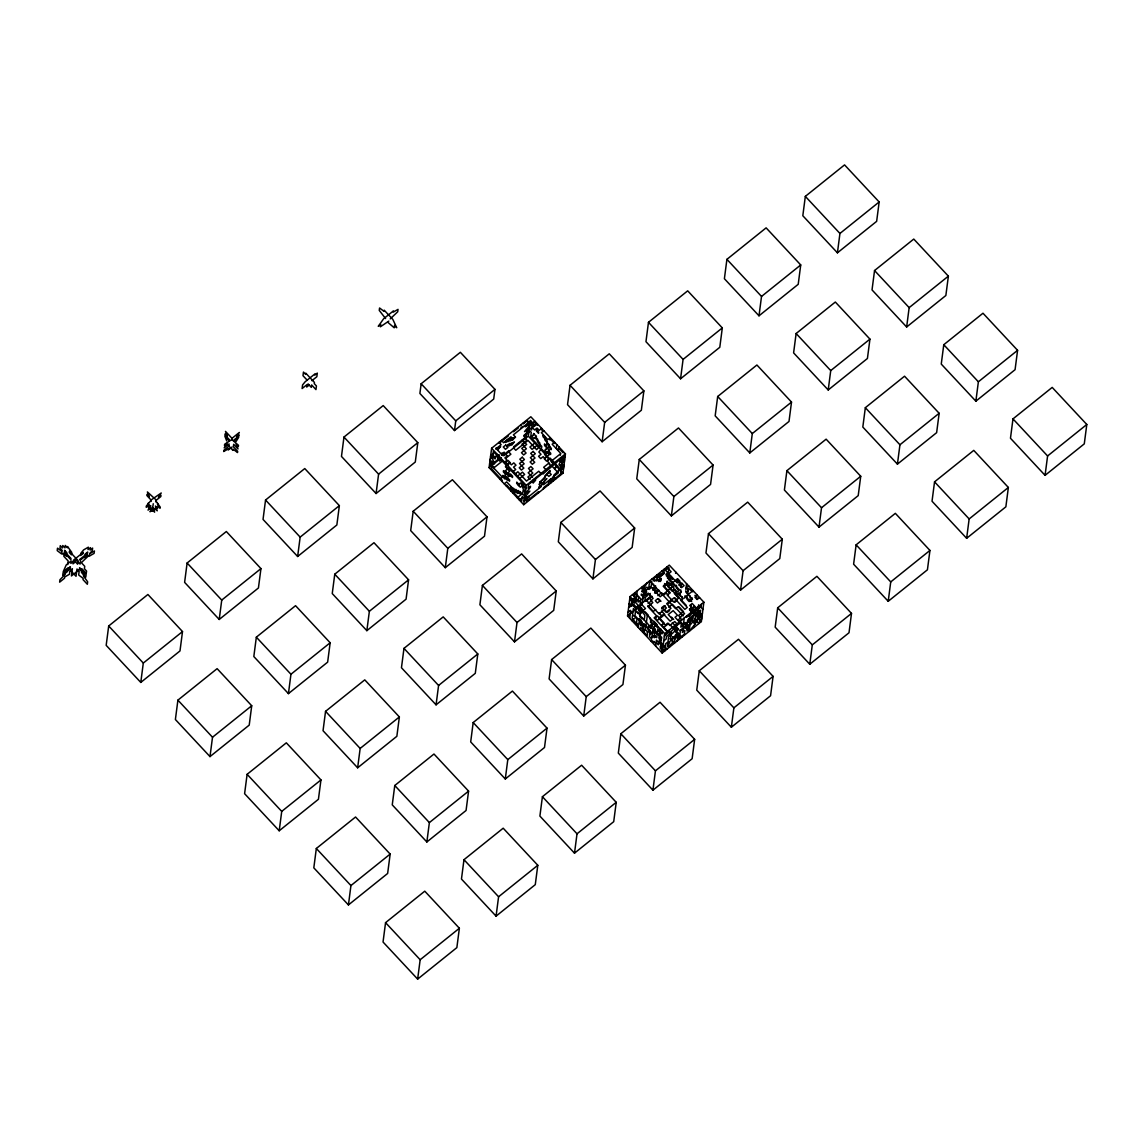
<?xml version="1.0" encoding="UTF-8"?>
<svg xmlns="http://www.w3.org/2000/svg" width="1144" height="1144" viewBox="0 0 1144 1144"><rect width="100%" height="100%" fill="white"/><g stroke="black" fill="none" stroke-linecap="round" stroke-linejoin="round"><path stroke-width="1.5" d="M67.696 564.593L68.168 560.96L63.849 556.327L64.007 555.126L61.833 552.809L61.69 554.011L57.2 550.593L57.515 548.162L61.99 551.594L62.148 550.378L59.989 548.062L60.303 545.645L62.462 547.962L62.777 545.545L64.951 547.862L65.265 545.431L67.424 547.761L67.582 546.546L71.743 552.395L71.428 554.811L69.269 552.495L69.426 551.279L78.078 560.56L77.606 564.192L75.447 561.861L75.761 559.445L80.08 564.078L80.395 561.661L84.727 566.294L84.413 568.725L86.572 571.042L86.258 573.459L81.939 568.825L81.467 572.458L85.786 577.091L86.1 574.674L79.622 567.71L79.465 568.926L83.784 573.559L83.469 575.975L87.645 581.824L87.33 584.255L82.997 579.608L83.154 578.406L78.679 574.974L79.15 571.342L76.977 569.026L76.033 576.29L70.628 570.498M69.555 569.34L69.87 566.923M108.694 625.982L106.177 645.345L140.784 682.425L179.994 650.936L182.511 631.574L147.905 594.494L108.694 625.982L143.3 663.062L140.784 682.425M148.448 502.731L148.291 503.946L150.45 506.263L150.136 508.68L152.309 510.996L154.755 509.037M151.079 501.415L151.237 500.214L146.918 495.567L147.075 494.365L149.235 496.682L147.39 491.934L156.199 499.999L156.042 501.215L160.203 507.064L160.046 508.265L157.886 505.948L157.572 508.379L155.412 506.048L157.257 510.796L152.781 507.364L148.034 510.095L150.793 505.705L148.348 507.679L148.663 505.248L146.203 507.221L146.36 506.005L151.58 499.656L161.232 492.993L158.458 497.383L160.918 495.409L160.761 496.625L155.856 500.557L155.698 501.773M152.309 510.996L152.467 509.795L154.626 512.112L152.781 507.364M152.939 506.163L153.253 503.732M157.514 504.647L157.672 503.431M187.115 563.005L184.613 582.367L219.219 619.462L258.43 587.973L260.946 568.611L226.34 531.517L187.115 563.005L221.736 600.085L219.219 619.462M177.906 700.142L175.389 719.519L209.995 756.599L249.22 725.11L251.723 705.748L217.117 668.654L177.906 700.142L212.512 737.236L209.995 756.599M226.727 440.969L224.867 436.236L229.2 440.869L229.358 439.653L225.025 435.02L225.182 433.819L227.356 436.136L225.497 431.388L231.989 438.338L231.832 439.553L224.639 444.244L224.481 445.459L226.927 443.486L224.167 447.876L229.072 443.943L228.757 446.36L223.852 450.307L223.695 451.508L228.442 448.791L228.285 449.992L231.96 447.047M235.95 441.67L238.71 437.28L233.805 441.226L233.962 440.011L238.867 436.078L239.024 434.863L236.579 436.836L239.339 432.446L231.989 438.338M265.551 500.028L263.034 519.405L297.64 556.484L336.851 524.996L339.368 505.634L304.762 468.554L265.551 500.028L300.157 537.122L297.64 556.484M256.342 637.179L253.825 656.542L288.431 693.621L327.642 662.147L330.158 642.771L295.552 605.691L256.342 637.179L290.948 674.259L288.431 693.621M247.118 774.316L244.602 793.679L279.207 830.773L318.432 799.284L320.949 779.922L286.329 742.828L247.118 774.316L281.724 811.396L279.207 830.773M343.972 437.065L341.47 456.427L376.076 493.522L415.286 462.033L417.803 442.656L383.197 405.577L343.972 437.065L378.592 474.145L376.076 493.522M334.763 574.202L332.246 593.564L366.852 630.659L406.077 599.17L408.58 579.808L373.974 542.714L334.763 574.202L369.369 611.282L366.852 630.659M325.554 711.339L323.037 730.716L357.643 767.796L396.854 736.307L399.37 716.945L364.764 679.865L325.554 711.339L360.16 748.433L357.643 767.796M316.33 848.49L313.813 867.853L348.434 904.933L387.644 873.458L390.161 854.082L355.555 817.002L316.33 848.49L350.936 885.57L348.434 904.933M421.149 383.769L419.891 393.464L454.497 430.544L493.707 399.056L494.966 389.375L460.36 352.295L421.149 383.769L455.755 420.863L454.497 430.544M413.198 511.239L410.682 530.601L445.288 567.681L484.498 536.193L487.015 516.831L452.409 479.751L413.198 511.239L447.804 548.319L445.288 567.681M403.975 648.376L401.458 667.738L436.064 704.833L475.289 673.344L477.806 653.968L443.2 616.888L403.975 648.376L438.581 685.456L436.064 704.833M394.766 785.513L392.249 804.875L426.855 841.97L466.066 810.481L468.582 791.119L433.976 754.025L394.766 785.513L429.372 822.593L426.855 841.97M385.557 922.65L383.04 942.027L417.646 979.107L456.856 947.618L459.373 928.256L424.767 891.176L385.557 922.65L420.163 959.744L417.646 979.107M489.103 467.624L491.62 448.262L530.83 416.773L565.436 453.868L562.934 473.23L523.709 504.704L489.103 467.624L501.358 457.786M492.134 461.218L491.72 464.45L500.3 457.557L500.114 458.744L506.606 465.694L506.449 466.909L508.608 469.226L508.765 468.01L523.909 484.241L523.752 485.442L525.911 487.773M493.293 452.338L493.45 451.136M495.895 449.163L496.053 447.962M498.112 455.212L497.955 456.427L493.622 451.794L493.15 455.426L495.323 457.743L495.166 458.944L490.676 455.526L493.136 453.553L492.664 457.185L490.204 459.159M482.411 585.399L479.894 604.776L514.5 641.856L553.71 610.367L556.227 591.005L521.621 553.91L482.411 585.399L517.016 622.493L514.5 641.856M501.987 452.938L501.673 455.369L504.289 452.18L501.83 454.154M503.818 455.812L503.975 454.611M502.087 481.524L502.245 480.323L491.434 468.725L492.063 463.892L489.889 461.575M473.187 722.55L470.684 741.913L505.291 778.992L544.501 747.504L547.018 728.142L512.412 691.062L473.187 722.55L507.793 759.63L505.291 778.992M505.82 471.743L505.505 474.174L503.346 471.843L503.503 470.642L507.822 475.275L508.136 472.858L512.469 477.491L512.626 476.276L510.453 473.959L510.152 476.376L505.119 470.985L507.564 469.026M506.406 486.171L506.563 484.956L510.896 489.589L510.739 490.805L513.184 488.831L506.692 481.881L504.247 483.855M463.978 859.687L461.461 879.05L496.067 916.144L535.278 884.655L537.794 865.279L503.188 828.199L463.978 859.687L498.584 896.767L496.067 916.144M520.877 425.854L521.035 424.653M523.48 422.679L523.323 423.895L526.998 420.935M518.804 485.657L518.961 484.441L516.788 482.124L516.63 483.34L520.248 487.215L522.708 485.242L520.534 482.925L518.089 484.899M528.07 421.164L527.756 423.58L525.153 426.769L529.886 424.038L532.06 426.354L531.588 429.987L529.429 427.67M505.033 454.826L528.328 436.136L530.358 420.406L534.691 425.039L534.534 426.254L530.044 422.822M523.709 504.704L526.226 485.342L565.436 453.868M533.433 434.72L533.59 433.519L536.464 436.593L534.005 438.552L531.846 436.236L534.305 434.262M535.749 435.835L535.435 438.252L539.768 442.885L539.453 445.302L541.612 447.619L541.77 446.417L537.451 441.784L537.766 439.353L535.592 437.037M533.576 479.436L533.419 480.652L528.528 484.584L528.056 488.216L530.501 486.257L530.344 487.458L527.741 490.633L525.282 492.606L523.123 490.29L522.651 493.922L524.81 496.239M536.035 477.477L535.878 478.678L543.228 472.787L543.071 473.988L562.834 457.042L562.676 458.243L565.136 456.284M538.424 492.907L538.581 491.691L526.326 501.53L526.955 496.696L524.495 498.655L522.336 496.339L521.707 501.186L513.055 491.906L512.898 493.121L515.358 491.148L517.517 493.464L519.962 491.505L522.122 493.822L517.231 497.754M545.631 454.683L545.788 453.467L541.455 448.834L538.853 452.009L541.012 454.325L538.567 456.299L540.726 458.615L543.171 456.642L545.331 458.973M546.417 448.634L546.732 446.203L544.558 443.886L544.401 445.102L549.435 450.493L544.544 454.425L548.863 459.059L546.417 461.032L544.244 458.715L549.149 454.783L544.83 450.15L549.721 446.203L547.561 443.886L545.116 445.86M543.328 488.96L543.486 487.759L548.376 483.826L548.219 485.027M548.734 449.735L548.419 452.152L550.579 454.483L550.736 453.267L548.577 450.951M549.992 440.054L550.15 438.853L554.468 443.486M550.679 483.068L550.836 481.853L560.631 473.988L561.261 469.14L563.72 467.167L561.547 464.85L560.918 469.698L550.107 458.101L547.504 461.289L549.663 463.606M556.47 447.004L556.327 448.219L558.486 450.536L558.644 449.335M556.627 445.802L556.785 444.587M558.958 446.904L558.801 448.119L563.12 452.752M560.331 455.269L560.488 454.068M570.055 385.285L567.538 404.661L602.144 441.741L641.355 410.253L643.872 390.891L609.266 353.811L570.055 385.285L604.661 422.379L602.144 441.741M562.49 457.6L562.333 458.801L564.507 461.118L562.047 463.091L561.575 466.723L564.035 464.75M560.832 522.436L558.315 541.798L592.921 578.878L632.146 547.404L634.663 528.028L600.057 490.948L560.832 522.436L595.438 559.516L592.921 578.878M551.622 659.573L549.106 678.935L583.712 716.03L622.922 684.541L625.439 665.179L590.833 628.085L551.622 659.573L586.228 696.653L583.712 716.03M542.413 796.71L539.896 816.087L574.502 853.167L613.713 821.678L616.23 802.316L581.624 765.222L542.413 796.71L577.019 833.804L574.502 853.167M648.476 322.322L645.96 341.684L680.566 378.778L719.79 347.29L722.307 327.913L687.687 290.833L648.476 322.322L683.082 359.402L680.566 378.778M639.267 459.459L636.75 478.821L671.356 515.915L710.567 484.427L713.084 465.065L678.478 427.97L639.267 459.459L673.873 496.539L671.356 515.915M627.541 615.972L630.044 596.596L669.269 565.122L703.875 602.202L701.358 621.564L662.147 653.052L627.541 615.972L642.242 604.161M630.301 611.582L630.458 610.367L628.013 612.34M629.701 618.289L630.644 611.025L632.804 613.341L633.433 608.494L638.137 613.542M632.217 598.913L631.903 601.344L629.729 599.027M633.218 605.977L633.376 604.776L628.642 607.493M634.162 598.727L631.559 601.901L631.717 600.686L636.622 596.753M634.319 597.511L634.949 592.663L641.441 599.613L643.886 597.654L641.727 595.338L646.632 591.391L642.299 586.758M636.936 594.322L635.992 601.587L638.438 599.628L638.123 602.044L640.568 600.071L640.097 603.703L642.556 601.744L643.343 595.695L645.788 593.722M637.251 591.906L637.408 590.704M620.834 733.747L618.318 753.109L652.924 790.189L692.134 758.715L694.651 739.339L660.045 702.259L620.834 733.747L655.441 770.827L652.924 790.189M638.595 598.412L638.752 597.197M637.751 613.141L637.909 611.926L640.082 614.242L640.397 611.826L638.223 609.509L638.538 607.078L644.873 615.243L644.244 620.091M641.198 595.237L641.355 594.022M641.984 589.189L642.141 587.973M638.352 627.556L638.509 626.354L632.174 618.189L632.646 614.557L636.979 619.19L636.507 622.822L638.667 625.139L638.981 622.722L643.3 627.355L642.985 629.772L640.826 627.455L640.511 629.872M640.869 608.193L640.554 610.61L633.905 604.861L634.377 601.243L636.822 599.27L632.503 594.637M644.444 587.215L647.204 582.825M642.084 617.774L641.927 618.976L639.768 616.659L639.925 615.458L657.6 634.405M644.844 600.986L645.316 597.354L647.776 595.38L648.09 592.964M648.719 588.116L649.663 580.852L675.618 608.679L678.063 606.706L684.555 613.656L679.65 617.588L681.81 619.905M647.347 615.143L645.473 629.672L647.633 631.988L647.161 635.621L642.828 630.987L642.671 632.189L645.13 630.23L642.957 627.913L645.416 625.94L643.257 623.623L640.797 625.596M649.906 595.838L650.221 593.421M651.794 581.309L651.165 586.157L643.815 592.063M653.453 585.399L653.61 584.184M654.239 579.35L654.397 578.135L659.302 574.202L656.227 581.009L660.975 578.278L660.546 581.509M649.52 617.46L651.365 622.207L658.014 627.942L658.172 626.726M655.126 589.475L654.811 591.906L657.257 589.932M657.013 574.96L656.699 577.377L661.604 573.444L661.447 574.645L663.892 572.686L664.364 569.054L677.348 582.954L679.793 580.995L677.634 578.678L667.824 586.543L672.157 591.176L674.602 589.217L676.762 591.534L674.317 593.493L678.635 598.14L673.744 602.073L667.252 595.109L669.698 593.15L663.205 586.2L668.11 582.253L672.443 586.901L660.188 596.739L651.537 587.458L649.077 589.432L646.918 587.115L642.013 591.048L646.346 595.681L648.791 593.722L653.124 598.355L650.664 600.314L652.838 602.631L647.933 606.577L656.584 615.844L654.125 617.817L667.109 631.717L666.795 634.133L664.349 636.107M651.322 641.469L651.479 640.254L653.653 642.571L653.81 641.355L655.97 643.686L655.655 646.103M655.069 631.674L655.383 629.257L651.05 624.624L650.578 628.256L648.419 625.94L647.947 629.572L652.266 634.205L652.581 631.788L654.754 634.105L654.911 632.889L652.738 630.573L653.052 628.156L661.704 637.423L661.547 638.638L658.687 635.563L661.132 633.59L658.973 631.274L661.418 629.314M670.198 592.778L664.292 586.457L664.678 583.54M659.387 636.321L660.331 629.057M664.292 586.457L666.752 584.484L667.195 581.023M667.538 578.435L668.954 567.538L666.494 569.512L666.809 567.081L671.142 571.714L666.237 575.661L681.381 591.877L678.921 593.85L683.254 598.484L680.809 600.457L687.287 607.407L684.841 609.366L674.03 597.783L666.666 603.689L670.999 608.322L666.094 612.254L661.775 607.621L664.221 605.648L666.38 607.979L659.03 613.87L646.06 599.971M662.49 631.374L662.176 633.79L657.857 629.157L656.756 637.623L654.597 635.306L654.282 637.737L652.109 635.406L651.637 639.038L649.477 636.722L650.264 630.673L643.772 623.723L643.457 626.14L639.138 621.507L639.453 619.09L641.612 621.406L641.455 622.608L634.963 615.658L635.907 608.393L631.588 603.76L631.274 606.177L629.1 603.86M669.383 583.168L669.226 584.384L667.066 582.067M669.855 579.536L670.012 578.335L667.853 576.004M662.147 653.052L664.664 633.69L703.875 602.202M672.014 581.853L671.542 585.485L673.716 587.802L674.03 585.385L668.611 579.593M673.244 591.434L673.559 589.017L675.718 591.334L677.563 596.067M675.589 573.287L675.746 572.072M669.555 629.758L669.083 633.376L676.59 626.268L676.905 623.852L674.745 621.535L669.841 625.468L667.681 623.151L665.236 625.11L658.744 618.16L663.649 614.228L670.141 621.178L672.586 619.219L668.253 614.571L673.158 610.639L677.491 615.272L675.031 617.245L679.364 621.878M676.504 585.285L676.19 587.701L678.349 590.018L677.877 593.65L680.036 595.967L680.823 589.918M676.976 581.652L677.291 579.236L681.609 583.869L681.138 587.501M678.978 585.185L679.136 583.969L681.295 586.286M674.402 643.214L674.56 641.998L667.352 646.703L667.824 643.071L672.729 639.124L672.257 642.756L674.717 640.797L675.031 638.366L679.922 634.434L676.848 641.241M682.053 599.499L682.367 597.082M726.912 259.345L724.395 278.721L759.001 315.801L798.212 284.313L800.729 264.95L766.122 227.856L726.912 259.345L761.518 296.439L759.001 315.801M684.684 598.183L684.999 595.767M685.814 589.475L686.572 583.654M684.269 617.946L682.382 632.475L684.827 630.501L684.355 634.133L679.45 638.066L679.293 639.281L677.134 636.965L674.688 638.924L672.515 636.607M687.315 596.868L687.001 599.284L689.16 601.615M686.715 615.972L686.557 617.188L690.247 614.271M689.317 600.4L689.474 599.184L691.648 601.501M689.946 595.552L689.789 596.768L691.963 599.084L692.12 597.869M689.003 615.215L688.845 616.43L696.367 609.309L696.524 608.107L692.192 603.474L689.746 605.433L691.905 607.75L689.46 609.723L691.619 612.04M717.688 396.496L715.172 415.858L749.792 452.938L789.002 421.45L791.519 402.087L756.913 365.007L717.688 396.496L752.294 433.576L749.792 452.938M690.547 609.981L690.704 608.765L693.936 612.24M691.176 605.133L690.862 607.564L693.021 609.881L693.493 606.248L697.811 610.882L697.339 614.514L695.18 612.197L695.023 613.399M696.91 598.884L697.068 597.668L694.909 595.352M694.008 627.47L694.322 625.053L689.103 631.402L684.77 626.769L687.229 624.81M698.598 604.833L697.969 609.666L700.142 611.983L699.198 619.247M698.97 606.134L698.026 613.399L700.486 611.425L700.643 610.224L690.833 618.089L690.518 620.52L692.964 618.547L690.361 621.721L690.047 624.138L685.142 628.085L685.613 624.452L688.059 622.479L688.531 618.847L693.436 614.914L693.121 617.331L680.866 627.169L681.495 622.336L674.302 627.026L673.988 629.443L676.433 627.484L676.133 629.901L668.611 637.008L667.982 641.856L665.536 643.829L664.592 651.093L660.26 646.446L662.719 644.487M708.479 533.633L705.962 552.995L740.568 590.089L779.779 558.601L782.296 539.224L747.69 502.144L708.479 533.633L743.085 570.713L740.568 590.089M701.086 604.718L700.771 607.149L702.931 609.466M701.415 604.175L701.1 606.592L696.21 610.524L695.109 619.004L689.889 625.353L689.417 628.986L686.972 630.959L687.744 624.896L680.394 630.802L680.079 633.233L675.189 637.165L675.503 634.748L677.949 632.775L677.791 633.99L670.441 639.882L671.385 632.618L666.48 636.564L666.165 638.981L663.72 640.955M699.27 670.77L696.753 690.132L731.359 727.226L770.57 695.738L773.087 676.376L738.481 639.281L699.27 670.77L733.876 707.85L731.359 727.226M805.333 196.382L802.816 215.744L837.422 252.824L876.647 221.35L879.164 201.973L844.558 164.893L805.333 196.382L839.939 233.462L837.422 252.824M796.124 333.519L793.607 352.881L828.213 389.975L867.424 358.487L869.941 339.125L835.334 302.03L796.124 333.519L830.73 370.599L828.213 389.975M786.9 470.656L784.398 490.032L819.004 527.112L858.214 495.624L860.731 476.262L826.125 439.167L786.9 470.656L821.521 507.75L819.004 527.112M777.691 607.807L775.174 627.169L809.78 664.249L849.005 632.761L851.508 613.399L816.902 576.319L777.691 607.807L812.297 644.887L809.78 664.249M874.545 270.542L872.028 289.918L906.649 326.998L945.859 295.51L948.376 276.147L913.77 239.067L874.545 270.542L909.151 307.636L906.649 326.998M865.336 407.693L862.819 427.055L897.425 464.135L936.636 432.661L939.152 413.284L904.546 376.204L865.336 407.693L899.942 444.773L897.425 464.135M856.127 544.83L853.61 564.192L888.216 601.286L927.426 569.798L929.943 550.436L895.337 513.341L856.127 544.83L890.733 581.91L888.216 601.286M943.771 344.716L941.255 364.078L975.861 401.172L1015.071 369.684L1017.588 350.321L982.982 313.227L943.771 344.716L978.377 381.796L975.861 401.172M934.548 481.853L932.031 501.229L966.637 538.309L1005.862 506.821L1008.364 487.458L973.759 450.378L934.548 481.853L969.154 518.947L966.637 538.309M1012.983 418.89L1010.467 438.252L1045.073 475.346L1084.283 443.858L1086.8 424.481L1052.194 387.401L1012.983 418.89L1047.589 455.97L1045.073 475.346M75.761 559.445L70.856 563.377L71.171 560.96L66.266 564.893L63.192 571.714L68.097 567.767L67.625 571.399L62.72 575.332L63.034 572.915L70.385 567.009L70.227 568.225L65.322 572.157L65.008 574.588L59.96 579.722L59.645 582.153L64.536 578.206L64.693 577.005L69.441 574.274L69.913 570.641L72.372 568.682L71.428 575.947L78.779 570.041M75.447 561.861L73.001 563.835L73.473 560.202L83.269 552.337L83.112 553.539L80.666 555.512L80.981 553.095L83.584 549.906L88.331 547.189L88.016 549.606L90.462 547.647L90.147 550.064L92.607 548.09L92.292 550.521L89.675 553.696L94.423 550.965L94.108 553.381L89.361 556.113L89.518 554.897L82.01 562.019M152.624 508.579L150.007 511.754L152.467 509.795M311.926 380.666L316.831 376.733L317.303 373.101L314.843 375.075L315 373.859L305.205 381.724L302.588 384.913L302.116 388.545L307.021 384.613L306.706 387.029L309.166 385.056M390.204 318.904L397.712 311.797L398.026 309.38L393.279 312.097L393.436 310.882L383.626 318.761L378.264 326.326L380.709 324.367L380.394 326.784L388.817 321.106M143.3 663.062L182.511 631.574M221.736 600.085L260.946 568.611M300.157 537.122L339.368 505.634M378.592 474.145L417.803 442.656M455.755 420.863L494.966 389.375M499.199 443.271L508.436 435.85M513.527 431.76L518.418 427.827M520.563 428.271L523.008 426.312M529.729 425.253L524.524 431.603L529.272 428.871M535.163 421.407L532.718 423.38L530.544 421.063L513.399 434.834L515.558 437.151L513.098 439.124L510.939 436.808L503.589 442.714L501.429 440.397M497.24 455.669L494.794 457.643L497.397 454.454L497.082 456.885L499.542 454.912M537.322 423.723L532.418 427.67L534.591 429.987L537.037 428.013L539.196 430.33L541.655 428.371M528.957 431.302L524.052 435.235L523.895 436.45L528.8 432.503M502.302 461.089L493.722 467.967L502.373 477.248L499.928 479.207M505.977 458.129L510.882 454.197L508.708 451.88L508.865 450.664L502.731 455.569L496.239 448.605L501.143 444.673L498.97 442.356M504.604 462.162L507.049 460.203L504.89 457.886L507.335 455.913L505.176 453.596M543.815 430.687L541.369 432.647L547.847 439.611L550.307 437.637M506.763 464.493L509.209 462.519L511.382 464.836L513.828 462.862L515.987 465.193L513.542 467.152L515.701 469.469L513.256 471.442M534.806 443.086L529.915 447.032L532.074 449.349L536.979 445.416M509.438 475.632L506.992 477.591L504.819 475.275L509.723 471.342L505.405 466.709L510.296 462.777L508.136 460.446L505.691 462.419L507.85 464.736M515.415 473.759L517.86 471.786L526.512 481.066L538.767 471.228L540.94 473.544M554.625 442.27L552.18 444.244L560.832 453.51L551.022 461.389L553.196 463.706M517.574 476.076L522.479 472.143L524.638 474.46L519.733 478.392M212.512 737.236L251.723 705.748M290.948 674.259L330.158 642.771M369.369 611.282L408.58 579.808M447.804 548.319L487.015 516.831M604.661 422.379L643.872 390.891M683.082 359.402L722.307 327.913M761.518 296.439L800.729 264.95M839.939 233.462L879.164 201.973M564.979 457.486L560.074 461.432L559.917 462.634L564.664 459.917M525.125 493.822L529.872 491.091L524.653 497.454M519.39 500.071L521.836 498.112M524.338 499.871L529.243 495.938L529.086 497.139L524.181 501.072M524.009 500.428L541.155 486.643L538.996 484.327L541.441 482.368L543.614 484.684L550.965 478.778L553.124 481.095M281.724 811.396L320.949 779.922M360.16 748.433L399.37 716.945M438.581 685.456L477.806 653.968M517.016 622.493L556.227 591.005M595.438 559.516L634.663 528.028M673.873 496.539L713.084 465.065M752.294 433.576L791.519 402.087M830.73 370.599L869.941 339.125M909.151 307.636L948.376 276.147M634.634 595.08L637.094 593.121M641.67 591.605L644.129 589.632L643.657 593.264L646.103 591.305L645.631 594.937L643.185 596.896M661.289 575.861L663.734 573.888M665.865 574.345L668.325 572.372M655.441 587.058L652.981 589.031L653.138 587.816L655.598 585.842L655.283 588.273L652.824 590.232M635.206 607.65L639.939 604.919L639.782 606.134L641.956 608.451L639.496 610.41L641.67 612.726L639.21 614.7M654.654 593.107L658.329 590.161M645.917 601.215L652.037 596.296M655.726 593.336L659.402 590.39M648.076 603.531L651.751 600.571L649.592 598.255L649.749 597.054L641.155 603.903L645.473 608.537L643.028 610.51M657.886 595.652L661.561 592.706L663.72 595.023L666.18 593.05L668.339 595.366M631.86 620.606L634.305 618.632M655.798 609.495L653.338 611.468L647.933 605.677M688.731 585.971L686.286 587.944L688.445 590.261L685.985 592.234L692.477 599.184L690.032 601.158L685.699 596.51L693.064 590.619L692.906 591.82L688.416 588.402L687.787 593.236L685.628 590.919M661.632 608.865L665.308 605.905M667.767 603.946L672.658 600.014M668.697 607.249L672.372 604.289L683.183 615.887M674.831 602.33L677.277 600.357L674.917 597.826M650.021 626.297L652.48 624.324L650.321 622.007M669.64 610.553L667.181 612.512L665.021 610.195M647.289 632.546L649.735 630.573L651.908 632.889L649.449 634.863M654.64 626.64L657.099 624.667L653.853 621.192M697.382 595.252L694.937 597.211L697.096 599.527L699.542 597.568M651.608 637.179L654.053 635.206L656.227 637.523M663.863 627.341L668.768 623.409M350.936 885.57L390.161 854.082M429.372 822.593L468.582 791.119M507.793 759.63L547.018 728.142M586.228 696.653L625.439 665.179M743.085 570.713L782.296 539.224M821.521 507.75L860.731 476.262M899.942 444.773L939.152 413.284M978.377 381.796L1017.588 350.321M664.521 634.934L668.196 631.974L661.704 625.024L664.163 623.051L657.671 616.101L655.212 618.075L657.385 620.391L664.736 614.485L661.489 611.01M679.879 630.702L682.324 628.742L684.484 631.059M702.459 613.098L697.397 618.246L696.925 621.878L694.479 623.837L694.794 621.421L702.144 615.515M669.783 642.871L667.338 644.83L669.497 647.146M686.943 629.086L689.389 627.126L685.07 622.493L682.611 624.452L678.292 619.819L680.737 617.846L678.578 615.529L683.483 611.597L679.15 606.963M701.83 617.932L699.213 621.12L701.672 619.147M420.163 959.744L459.373 928.256M498.584 896.767L537.794 865.279M577.019 833.804L616.23 802.316M655.441 770.827L694.651 739.339M733.876 707.85L773.087 676.376M812.297 644.887L851.508 613.399M890.733 581.91L929.943 550.436M969.154 518.947L1008.364 487.458M1047.589 455.97L1086.8 424.481M534.005 421.55L537.494 425.296M540.998 429.043L543.328 431.531M677.134 580.437L679.293 582.754M564.349 462.333L559.859 458.901L559.702 460.117L563.878 465.966M661.918 571.013L664.078 573.344L659.173 577.277L661.332 579.593L658.887 581.552L656.727 579.236L654.268 581.209L652.109 578.893M563.563 468.382L559.23 463.749L559.073 464.95L563.406 469.598M528.328 436.136L562.934 473.23M666.752 584.484L686.214 605.348M689.46 608.822L701.358 621.564M551.823 465.923L558.315 472.872L553.41 476.805L555.569 479.121M694.58 618.904L698.898 623.537M524.781 437.852L526.941 440.168L522.05 444.101L526.369 448.748L521.464 452.681L523.637 454.997L526.083 453.024L521.75 448.391L526.655 444.458L522.336 439.825M550.736 465.665L548.577 463.349L543.672 467.281L545.831 469.598M695.366 624.352L689.961 618.547L687.515 620.52L689.675 622.837M658.815 598.956L660.989 601.272M671.514 617.145L673.673 619.462M672.3 622.593L678.792 629.543M385.585 318.561L379.25 310.396L379.565 307.979L384.055 311.397L384.212 310.196L392.864 319.462L396.711 327.727L394.551 325.411L394.237 327.827L387.587 322.093M532.503 477.377L528.185 472.744L533.09 468.811L530.916 466.495L528.471 468.454L532.789 473.087L527.899 477.034L530.058 479.35M659.044 612.969L662.276 616.444M669.955 624.667L681.752 637.308M645.202 611.926L648.448 615.4M670.069 638.581L672.229 640.897M491.62 448.262L526.226 485.342M630.044 596.596L664.664 633.69M525.754 488.974L521.435 484.341L523.28 489.074L525.439 491.391M490.519 456.728L492.678 459.044L494.537 463.792L490.047 460.36M663.248 644.587L658.758 641.155L658.286 644.787L656.127 642.47L656.442 640.054L662.934 647.003M638.924 618.99L642.17 622.465M659.473 640.997L667.038 649.12M489.732 462.777L494.065 467.424L493.908 468.625L489.575 463.992M662.619 649.42L660.446 647.104L660.288 648.319L662.462 650.636M307.307 380.323L302.988 375.69L303.46 372.057L305.62 374.374L305.777 373.158L314.428 382.425L314.271 383.64L316.43 385.957L315.958 389.589L311.64 384.956L311.325 387.373L308.079 383.898M231.832 439.553L238.481 445.302L238.324 446.503L236.165 444.187L238.009 448.934L233.676 444.301L233.362 446.718L237.695 451.351L237.537 452.566L233.047 449.134L232.89 450.35L228.571 445.717M64.321 552.695L64.164 553.91L66.323 556.227L66.795 552.595L64.636 550.278L64.479 551.494L70.957 558.444L70.814 559.659L64.321 552.695M80.194 559.144L80.037 560.36L87.387 554.454L87.23 555.655L84.785 557.628L85.257 553.996L87.702 552.023L87.545 553.238L80.194 559.144M498.183 448.405L498.026 449.621L500.643 446.446L498.183 448.405M497.797 457.629L497.64 458.844L499.799 461.161L499.957 459.959L497.797 457.629M505.705 441.298L505.548 442.499L510.438 438.567L510.124 440.983L515.029 437.051L512.426 440.226L512.741 437.809L507.836 441.741L508.151 439.325L505.705 441.298M502.874 475.475L502.716 476.69L504.876 479.007L505.19 476.59L509.523 481.224L509.681 480.008L507.507 477.692L507.192 480.123L502.874 475.475M507.364 445.373L507.207 446.589L512.112 442.656L511.797 445.073L514.4 441.899L509.495 445.831L509.809 443.414L507.364 445.373M513.77 446.732L513.613 447.947L515.772 450.264L528.028 440.426L536.679 449.692L539.296 446.517L530.644 437.251L531.274 432.403L529.114 430.087L526.655 432.06L526.025 436.894L513.77 446.732M511.211 487.172L511.053 488.388L513.213 490.704L513.527 488.273L517.86 492.921L518.175 490.49L520.334 492.807L520.177 494.022L515.844 489.389L515.529 491.806L511.211 487.172M536.536 429.786L536.379 430.988L538.538 433.304L538.695 432.103L536.536 429.786M533.261 481.867L533.104 483.068L535.721 479.894L533.261 481.867M543.186 435.521L543.028 436.736L547.361 441.369L547.047 443.786L551.365 448.419L551.208 449.635L549.048 447.318L549.363 444.902L545.03 440.268L545.345 437.837L543.186 435.521M539.21 486.858L539.053 488.059L546.875 478.521L544.415 480.494L544.101 482.911L539.21 486.858M539.839 482.01L539.682 483.226L550.107 470.513L549.949 471.714L545.044 475.661L544.73 478.078L539.839 482.01M548.691 481.395L548.534 482.611L558.973 469.898L558.815 471.113L553.91 475.046L553.596 477.463L548.691 481.395M554.854 467.782L554.697 468.997L557.3 465.808L554.854 467.782M631.402 603.102L631.245 604.318L633.847 601.143L631.402 603.102M659.23 637.523L659.073 638.738L661.232 641.055L661.389 639.839L659.23 637.523M670.327 575.904L670.169 577.119L672.329 579.436L672.486 578.221L670.327 575.904M675.975 631.116L675.818 632.317L678.421 629.143L675.975 631.116M697.869 614.614L697.711 615.815L700.314 612.641L697.869 614.614M505.748 445.03L503.303 446.989L505.462 449.306L507.907 447.347L505.748 445.03M522.265 457.214L519.819 459.187L524.138 463.821L519.247 467.753L521.407 470.07L523.852 468.111L519.533 463.463L524.424 459.531L522.265 457.214M533.147 451.408L530.702 453.382L535.02 458.015L530.115 461.947L532.289 464.264L534.734 462.305L530.401 457.671L535.306 453.725L533.147 451.408M549.091 472.172L546.632 474.145L548.805 476.462L551.251 474.488L549.091 472.172M657.728 598.698L655.283 600.672L657.442 602.988L659.902 601.015L657.728 598.698M681.953 583.311L679.507 585.27L681.667 587.587L684.112 585.628L681.953 583.311"/></g></svg>
